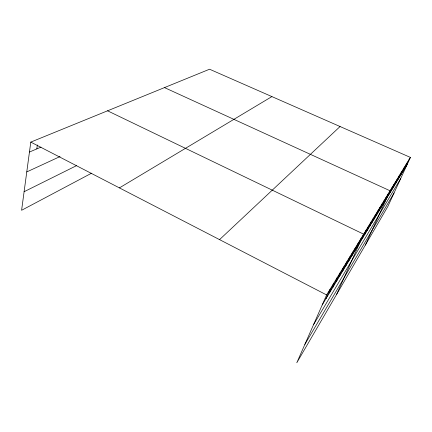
<?xml version="1.0" encoding="UTF-8"?>
<svg xmlns="http://www.w3.org/2000/svg" width="432" height="432" viewBox="0 0 432 432"><rect width="100%" height="100%" fill="white"/><g stroke="black" fill="none" stroke-linecap="round" stroke-linejoin="round"><path stroke-width="0.65" d="M410.4 157.41L326.614 294.937L296.784 362.777L387.882 206.41L410.4 157.41L209.558 69.223L30.791 142.106L21.6 210.287L91.579 173.194M36.812 148.905L37.363 144.979M325.917 298.809L330.259 288.954M329.481 292.918L333.785 283.171M332.932 287.215L337.198 277.565M336.274 281.686L340.502 272.138M339.514 276.323L343.71 266.879M342.657 271.129L346.815 261.776M345.708 266.085L349.828 256.829M348.667 261.187L352.755 252.029M351.54 256.435L355.595 247.369M354.337 251.813L358.355 242.838M357.053 247.32L361.033 238.437M336.485 294.64L363.641 234.16L107.552 110.808M362.259 238.707L366.179 229.997M364.759 234.576L368.642 225.952M367.195 230.553L371.045 222.01M369.565 226.633L373.383 218.176M371.871 222.815L375.656 214.439M374.123 219.094L377.876 210.8M376.315 215.471L380.036 207.252M378.454 211.934L382.142 203.791M380.538 208.483L384.199 200.421M382.574 205.119L386.203 197.127M384.561 201.836L388.157 193.919M365.353 245.079L390.069 190.782L164.479 87.599M388.449 195.399L391.991 187.628M390.355 192.251L393.865 184.556M392.213 189.178L395.696 181.548M394.027 186.176L397.483 178.616M395.804 183.238L399.227 175.754M397.537 180.371L400.934 172.951M399.233 177.568L402.597 170.213M400.891 174.83L404.228 167.54M402.511 172.152L405.821 164.921M404.093 169.528L407.381 162.367M405.648 166.963L408.91 159.862M304.862 344.412L394.092 192.904M313.508 324.745L400.642 178.637M322.234 304.895L407.165 164.452M219.553 239.625L340.065 126.527M119.416 187.893L271.901 96.595M24.106 191.711L76.588 165.618M26.773 171.92L60.048 156.551M29.452 152.042L40.986 147.128M30.791 142.106L326.614 294.937"/></g></svg>
